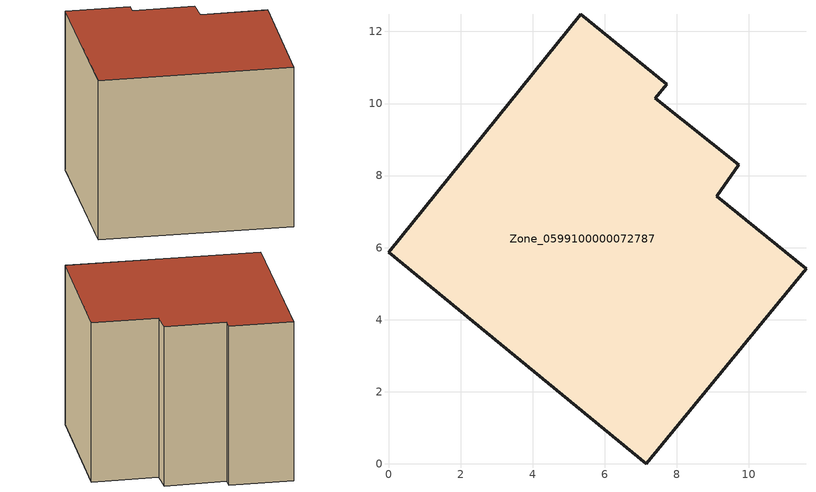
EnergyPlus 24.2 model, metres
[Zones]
Zone_0599100000072787
 floor ground (C_G): 0,5.87 5.34,12.48 7.72,10.53 7.41,10.15 9.73,8.3 9.11,7.43 11.59,5.41 7.16,0 z0
 wall outside (C_F): 7.16,0 11.59,5.41 9.11,7.43 9.73,8.3 7.41,10.15 7.72,10.53 5.34,12.48 0,5.87 7.16,0 z0:8.06
 roof outside (C_R): 5.34,12.48 0,5.87 7.16,0 11.59,5.41 9.11,7.43 9.73,8.3 7.41,10.15 7.72,10.53 z8.06
[BUILDING]
Pand.0599100000072787: North Axis=0; Terrain=City; Loads Convergence Tolerance Value=0.04; Temperature Convergence Tolerance Value=0.4; Solar Distribution=FullExterior; Maximum Number of Warmup Days=25; Minimum Number of Warmup Days=1
[Site:Location]
Rotterdam.The.Hague.AP_ZH_NLD Design_Conditions: Latitude=51.96; Longitude=4.45; Time Zone=1; Elevation=-4.5
[SITE:GROUNDTEMPERATURE:BUILDINGSURFACE]
18, 18, 18, 18, 18, 18, 18, 18, 18, 18, 18, 18
[MATERIAL] Thermal Absorptance=0.9; Solar Absorptance=0.7; Visible Absorptance=0.7
Name | Roughness | Thickness | Conductivity | Density | Specific Heat
G.TC.1946-1964 | MediumSmooth | 0.15 | 1 | 540 | 1210
F.TC.1946-1964 | Rough | 0.3 | 0.857143 | 1920 | 840
R.TC.1946-1964 | MediumRough | 0.2 | 0.235294 | 1500 | 1000
[CONSTRUCTION]
C_G: G.TC.1946-1964
C_F: F.TC.1946-1964
C_R: R.TC.1946-1964
[ZONE]
Zone_0599100000072787: Type=1; Multiplier=1; Ceiling Height=Autocalculate; Volume=Autocalculate; Floor Area=autocalculate; Part of Total Floor Area=Yes
[ZONEINFILTRATION:DESIGNFLOWRATE]
Infil_Zone_0599100000072787: Zone or ZoneList or Space or SpaceList=Zone_0599100000072787; Schedule=AlwaysOn; Design Flow Rate Calculation Method=Flow/Area; Flow Rate per Floor Area=0.003; Constant Term Coefficient=1; Temperature Term Coefficient=0; Velocity Term Coefficient=0; Velocity Squared Term Coefficient=0
[HVACTEMPLATE:ZONE:IDEALLOADSAIRSYSTEM]
Zone_0599100000072787: Maximum Heating Supply Air Temperature=50; Minimum Cooling Supply Air Temperature=13; Maximum Heating Supply Air Humidity Ratio=0.0156; Minimum Cooling Supply Air Humidity Ratio=0.0077; Heating Limit=NoLimit; Cooling Limit=NoLimit; Dehumidification Control Type=ConstantSensibleHeatRatio; Cooling Sensible Heat Ratio=0.7; Dehumidification Setpoint=60; Humidification Control Type=None; Humidification Setpoint=30; Outdoor Air Method=None; Outdoor Air Flow Rate per Person=0.00944; Outdoor Air Flow Rate per Zone Floor Area=0; Outdoor Air Flow Rate per Zone=0; Demand Controlled Ventilation Type=None; Outdoor Air Economizer Type=NoEconomizer; Heat Recovery Type=None; Sensible Heat Recovery Effectiveness=0.7; Latent Heat Recovery Effectiveness=0.65
[ZONECONTROL:THERMOSTAT]
ThermostatControl_Zone_0599100000072787: Zone or ZoneList=Zone_0599100000072787; Control Type Schedule=DualSetpointControlType; Control 1=Thermostat_Zone_0599100000072787; Temperature Difference Between Cutout And Setpoint=0
[THERMOSTATSETPOINT:DUALSETPOINT]
Thermostat_Zone_0599100000072787: Heating Setpoint Temperature Schedule=HeatingSetpoint_Zone_0599100000072787; Cooling Setpoint Temperature Schedule=CoolingSetpoint_Zone_0599100000072787
[SCHEDULE:COMPACT]
HeatingSetpoint_Zone_0599100000072787: Through: 12/31, For: AllDays, Until: 24:00, 21
CoolingSetpoint_Zone_0599100000072787: Through: 12/31, For: AllDays, Until: 24:00, 24
DualSetpointControlType: Through: 12/31, For: AllDays, Until: 24:00, 4
AlwaysOn: Through: 12/31, For: AllDays, Until: 24:00, 1
